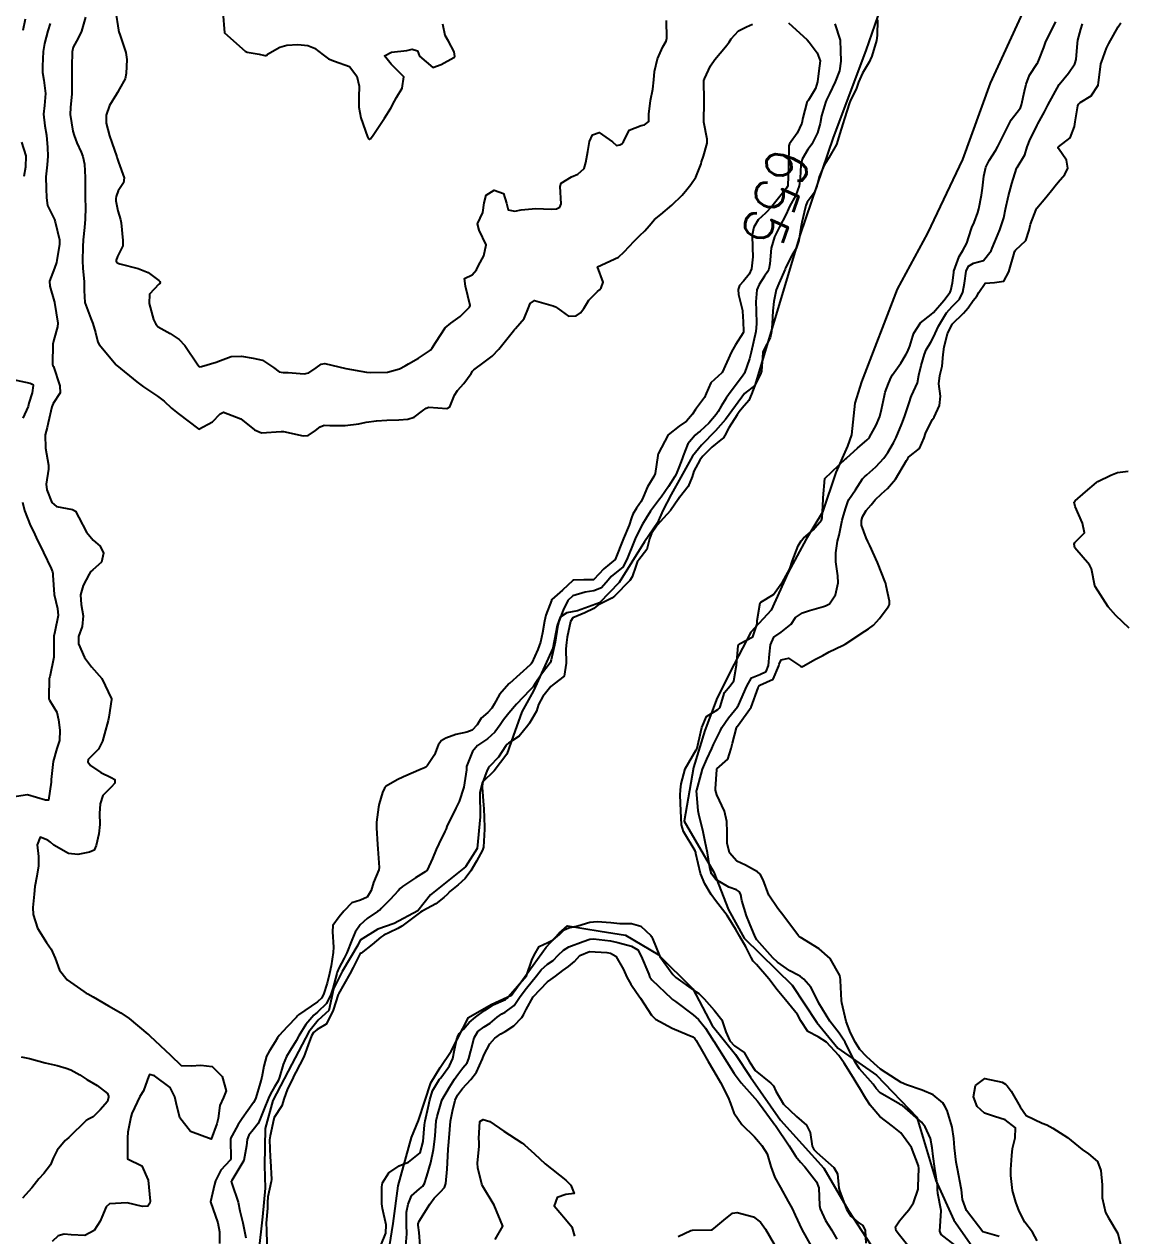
# Model space of a CAD drawing. Header units: metres. Extents: x 292545 to 299085, y 7450245 to 7463078.
# Drawn here: x 296523.8 to 296629.3, y 7460168.1 to 7460284.2 of the extents above; entities that cross this region are included whole.
import ezdxf
from ezdxf.enums import TextEntityAlignment as Align

# ---------------------------------------------------------------- set-up
doc = ezdxf.new("R2010")
doc.units = ezdxf.units.M
for name, color, linetype in [('Cotas', 45, 'Continuous'), ('Curvas de Nivel 1m', 11, 'Continuous'), ('Curvas de Nivel 5m', 15, 'Continuous'), ('Hidrografia', 140, 'Continuous')]:
    doc.layers.add(name, color=color, linetype=linetype)
doc.styles.add('Style-STANDARD', font='STANDARD.shx')

msp = doc.modelspace()

# ---------------------------------------------------------------- linework, layer by layer
at = {"layer": 'Curvas de Nivel 1m', "flags": 128}
for points, elevation in [([(296532.55, 7460285.49), (296532.82, 7460283.65), (296532.85, 7460283.49), (296532.97, 7460283.13), (296533.53, 7460281.48), (296533.62, 7460280.81), (296533.55, 7460279.48), (296533.45, 7460278.96), (296532.91, 7460278.02), (296532.73, 7460277.67), (296532.64, 7460277.49), (296531.97, 7460276.42), (296531.63, 7460275.5), (296531.65, 7460274.72), (296531.97, 7460273.5), (296532.2, 7460272.86), (296532.67, 7460271.49), (296532.7, 7460271.36), (296532.83, 7460270.98), (296533.38, 7460269.48), (296533.29, 7460269), (296532.79, 7460268.24), (296532.59, 7460267.69), (296532.56, 7460267.49), (296532.57, 7460267.28), (296532.77, 7460266.31), (296533.03, 7460265.49), (296533.08, 7460265.17), (296533.24, 7460263.49), (296533.24, 7460262.98), (296532.72, 7460261.96), (296532.61, 7460261.59), (296532.61, 7460261.49), (296532.64, 7460261.42), (296532.71, 7460261.35), (296532.94, 7460261.25), (296534.71, 7460260.79), (296535.68, 7460260.43), (296536.7, 7460259.66), (296536.78, 7460259.54), (296536.8, 7460259.45), (296536.77, 7460259.37), (296536.69, 7460259.3), (296535.79, 7460258.35), (296535.75, 7460257.46), (296536.18, 7460255.92), (296536.39, 7460255.45), (296536.64, 7460255.21), (296537.78, 7460254.58), (296538.63, 7460253.99), (296539.17, 7460253.41), (296540.43, 7460251.57), (296540.55, 7460251.4), (296540.59, 7460251.38), (296540.78, 7460251.4), (296542.17, 7460251.81), (296542.6, 7460251.98), (296543.61, 7460252.36), (296544.61, 7460252.39), (296545.73, 7460252.22), (296546.6, 7460252), (296547.68, 7460251.31), (296548.2, 7460250.91), (296548.59, 7460250.83), (296549.06, 7460250.82), (296550.59, 7460250.71), (296551.06, 7460250.8), (296551.74, 7460251.27), (296552.23, 7460251.64), (296552.6, 7460251.7), (296554.59, 7460251.23), (296556.59, 7460250.87), (296556.96, 7460250.84), (296558.59, 7460250.87), (296559.74, 7460251.17), (296560.29, 7460251.47), (296560.6, 7460251.67), (296561.55, 7460252.21), (296562.62, 7460252.91), (296562.74, 7460253.02), (296562.83, 7460253.14), (296563.23, 7460253.73), (296564.11, 7460255.12), (296564.65, 7460255.56), (296565.56, 7460256.19), (296566.44, 7460257.09), (296566.51, 7460257.25), (296566.04, 7460259.1), (296565.95, 7460259.85), (296566.7, 7460260.18), (296567.11, 7460260.68), (296567.29, 7460261.08), (296567.8, 7460262), (296568.03, 7460263.08), (296567.36, 7460264.47), (296567.21, 7460265.09), (296567.7, 7460266.15), (296567.85, 7460267.08), (296568.04, 7460267.83), (296568.8, 7460268.32), (296569.7, 7460267.97), (296569.99, 7460267.05), (296570.15, 7460266.43), (296570.78, 7460266.29), (296571.39, 7460266.42), (296572.78, 7460266.54), (296574.25, 7460266.47), (296574.78, 7460266.52), (296575.09, 7460266.68), (296575.22, 7460266.99), (296575.13, 7460268.66), (296575.22, 7460268.99), (296576.2, 7460269.59), (296576.82, 7460269.85), (296577.41, 7460270.37), (296577.59, 7460270.96), (296577.78, 7460272.02), (296577.94, 7460272.96), (296578.21, 7460273.61), (296578.87, 7460273.83), (296580.13, 7460272.93), (296580.51, 7460272.59), (296580.85, 7460272.64), (296581.04, 7460272.73), (296581.2, 7460272.92), (296581.74, 7460274.04), (296582.88, 7460274.49), (296583.2, 7460274.58), (296583.61, 7460274.89), (296583.6, 7460275.6), (296583.78, 7460276.89), (296584, 7460277.97), (296584.08, 7460278.88), (296584.15, 7460279.67), (296584.43, 7460280.88), (296584.96, 7460282.05), (296585.26, 7460282.57), (296585.35, 7460282.87), (296585.29, 7460284.56)], 654), ([(296542.83, 7460285.37), (296542.97, 7460283.37), (296544.96, 7460281.63), (296545.15, 7460281.54), (296546.29, 7460281.33), (296546.84, 7460281.21), (296546.95, 7460281.2), (296547.02, 7460281.25), (296547.11, 7460281.32), (296548.27, 7460282), (296548.96, 7460282.21), (296549.99, 7460282.26), (296550.96, 7460282.18), (296551.59, 7460281.9), (296552.41, 7460281.26), (296552.95, 7460280.88), (296553.52, 7460280.67), (296554.94, 7460280.15), (296555.66, 7460279.22), (296555.87, 7460278.26), (296555.84, 7460277.22), (296555.85, 7460276.26), (296556.04, 7460275.22), (296556.66, 7460273.41), (296556.76, 7460273.21), (296556.85, 7460273.16), (296556.95, 7460273.21), (296557.22, 7460273.56), (296558.31, 7460275.19), (296558.89, 7460276.15), (296559.26, 7460276.82), (296559.46, 7460277.17), (296560, 7460278.08), (296560.14, 7460279.17), (296558.94, 7460280.38), (296558.29, 7460281.19), (296558.96, 7460281.52), (296560.43, 7460281.7), (296560.96, 7460281.83), (296561.45, 7460281.64), (296561.66, 7460281.15), (296562.94, 7460280.07), (296563.71, 7460280.36), (296564.95, 7460281.02), (296565.01, 7460281.05), (296565.04, 7460281.11), (296564.96, 7460281.57), (296564.44, 7460282.59), (296564.11, 7460283.12), (296563.9, 7460284.21)], 653), ([(296523.9, 7460284.69), (296523.67, 7460283.6)], 657), ([(296526.28, 7460284.27), (296526.06, 7460283.57), (296525.74, 7460282.35), (296525.61, 7460281.58), (296525.54, 7460280.18), (296525.55, 7460279.58), (296525.66, 7460278.84), (296525.84, 7460277.58), (296525.73, 7460276.42), (296525.64, 7460275.58), (296525.78, 7460274.48), (296525.94, 7460273.57), (296526.04, 7460272.38), (296526.05, 7460271.57), (296525.98, 7460270.73), (296525.88, 7460269.57), (296525.9, 7460268.47), (296525.92, 7460267.57), (296526.03, 7460266.82), (296526.65, 7460265.56), (296526.69, 7460265.49), (296526.76, 7460265.28), (296527.16, 7460263.56), (296527.16, 7460263.13), (296526.93, 7460261.56), (296526.89, 7460261.38), (296526.71, 7460260.84), (296526.23, 7460259.57), (296526.25, 7460259.12), (296526.67, 7460257.66), (296526.7, 7460257.56), (296526.7, 7460257.53), (296527.01, 7460255.56), (296526.99, 7460255.21), (296526.63, 7460253.98), (296526.54, 7460253.56), (296526.5, 7460251.66), (296526.52, 7460251.56), (296526.54, 7460251.51), (296526.59, 7460251.41), (296527.22, 7460249.55), (296527.24, 7460248.88), (296526.56, 7460247.85), (296526.45, 7460247.56), (296526.1, 7460246), (296525.98, 7460245.57), (296525.81, 7460244.86), (296525.82, 7460243.58), (296526.11, 7460241.95), (296526.12, 7460241.57), (296525.89, 7460240.15), (296525.95, 7460239.58), (296526.44, 7460238.39), (296526.88, 7460238.01), (296528.43, 7460237.7), (296528.7, 7460237.54), (296529.03, 7460236.93), (296529.75, 7460235.53), (296530.4, 7460234.78), (296531.07, 7460234.19), (296531.39, 7460233.51), (296531.21, 7460232.67), (296530.37, 7460231.93), (296530.15, 7460231.74), (296530.02, 7460231.52), (296529.45, 7460230.43), (296529.2, 7460229.53), (296529.26, 7460228.6), (296529.44, 7460227.53), (296529.34, 7460226.49), (296528.99, 7460225.53), (296528.98, 7460224.83), (296529.56, 7460223.53), (296530.25, 7460222.63), (296531.22, 7460221.51), (296532.15, 7460219.56), (296532.16, 7460219.5), (296531.9, 7460217.8), (296531.83, 7460217.5), (296531.47, 7460216.21), (296531.29, 7460215.51), (296530.92, 7460214.75), (296530.15, 7460213.99), (296529.93, 7460213.74), (296529.9, 7460213.52), (296530.14, 7460213.17), (296531.13, 7460212.52), (296532.13, 7460212.04), (296532.47, 7460211.84), (296532.48, 7460211.49), (296532.12, 7460211.11), (296531.32, 7460210.3), (296531.08, 7460209.51), (296531.02, 7460208.58), (296531.03, 7460207.51), (296530.95, 7460206.63), (296530.69, 7460205.51), (296530.48, 7460205.08), (296530.04, 7460204.86), (296528.94, 7460204.64), (296528.04, 7460204.75), (296526.64, 7460205.56), (296526.32, 7460205.83), (296526.06, 7460206.03), (296525.33, 7460206.31), (296525.05, 7460205.58), (296525.15, 7460204.46), (296525.17, 7460203.58), (296525.01, 7460202.58), (296524.82, 7460201.58), (296524.74, 7460200.84), (296524.62, 7460199.58), (296524.64, 7460198.91), (296525.07, 7460197.58), (296525.94, 7460196.21), (296526.37, 7460195.57), (296526.77, 7460194.72), (296527.19, 7460193.56), (296527.9, 7460192.63), (296529.49, 7460191.53), (296529.74, 7460191.38), (296529.88, 7460191.3), (296530.39, 7460191), (296531.87, 7460190.14), (296533.04, 7460189.49), (296533.85, 7460188.94), (296535.64, 7460187.45), (296535.74, 7460187.36), (296535.83, 7460187.27), (296537.81, 7460185.43), (296538.84, 7460184.45), (296539.8, 7460184.39), (296540.71, 7460184.48), (296541.8, 7460184.35), (296542.76, 7460183.37), (296543.14, 7460182), (296542.89, 7460181.37), (296542.52, 7460180.61), (296542.36, 7460179.37), (296542.25, 7460178.86), (296541.71, 7460177.38), (296539.72, 7460178.11), (296538.71, 7460179.42), (296538.34, 7460180.85), (296538.22, 7460181.43), (296537.78, 7460182.34), (296536.26, 7460183.45), (296535.79, 7460183.58), (296535.74, 7460183.45), (296535.22, 7460182.01), (296534.88, 7460181.46), (296534.09, 7460179.82), (296534.01, 7460179.48), (296533.73, 7460178.05), (296533.69, 7460177.51), (296533.69, 7460177.48), (296533.69, 7460175.48), (296535.06, 7460174.83), (296535.67, 7460173.45), (296535.86, 7460171.45), (296535.84, 7460171.25), (296535.64, 7460170.96), (296535.11, 7460170.93), (296533.64, 7460171.28), (296531.95, 7460171.19), (296531.64, 7460170.9), (296531.23, 7460169.91), (296531.06, 7460169.51), (296530.49, 7460168.63), (296529.61, 7460168.15), (296528.28, 7460168.21), (296527.61, 7460168.28), (296527.04, 7460168.12), (296526.46, 7460167.56)], 656), ([(296601.42, 7460284.24), (296601.92, 7460282.67), (296601.96, 7460281.67), (296602, 7460280.67), (296601.88, 7460279.73), (296601.46, 7460278.68), (296600.91, 7460277.53), (296600.63, 7460276.97), (296600.52, 7460276.69), (296600.16, 7460275.42), (296600.01, 7460274.7), (296599.76, 7460273.81), (296599.22, 7460272.71), (296599.07, 7460272.49), (296598.85, 7460272.21), (296598.29, 7460271.26), (296598.18, 7460270.72), (296598.09, 7460269.44), (296598, 7460268.72), (296597.7, 7460267.81), (296597.09, 7460266.73), (296596.99, 7460266.52), (296596.78, 7460266.02), (296596.11, 7460264.74), (296595.66, 7460263.83), (296595.33, 7460262.75), (296595.2, 7460261.24), (296595.11, 7460260.75), (296594.98, 7460260.48), (296594.7, 7460260.06), (296594.18, 7460259.27), (296593.96, 7460258.77), (296593.85, 7460257.59), (296593.89, 7460256.77), (296593.93, 7460255.49), (296593.87, 7460254.77), (296593.63, 7460253.77), (296593.4, 7460252.77), (296593.25, 7460252.13), (296592.77, 7460250.78), (296592.71, 7460250.66), (296592.59, 7460250.47), (296591.31, 7460248.8), (296591.01, 7460248.36), (296590.55, 7460247.6), (296590.26, 7460247.1), (296590.07, 7460246.81), (296589.37, 7460245.99), (296588.53, 7460245.22), (296588.31, 7460245.04), (296588.06, 7460244.83), (296587.36, 7460243.99), (296586.9, 7460242.85), (296586.8, 7460242.55), (296586.49, 7460241.73), (296586.23, 7460241.1), (296586.11, 7460240.86), (296585.5, 7460239.9), (296584.78, 7460238.88), (296584.64, 7460238.69), (296584.45, 7460238.45), (296583.78, 7460237.54), (296583.37, 7460236.89), (296583.02, 7460236.29), (296582.41, 7460235.12), (296582.3, 7460234.9), (296582.23, 7460234.73), (296581.5, 7460232.91), (296581.11, 7460232.18), (296580.36, 7460231.57), (296579.99, 7460231.3), (296579.71, 7460230.94), (296579.09, 7460230.2), (296578.34, 7460229.91), (296577.5, 7460229.8), (296576.34, 7460229.43), (296575.85, 7460228.98), (296575.4, 7460228.06), (296574.99, 7460226.99), (296574.86, 7460226.44), (296574.64, 7460224.99), (296574.27, 7460223.31), (296574.19, 7460223.07), (296574.15, 7460223), (296573.34, 7460221.92), (296572.72, 7460221.02), (296572.52, 7460220.73), (296572.23, 7460220.39), (296570.95, 7460219.04), (296570.2, 7460218.2), (296569.7, 7460217.55), (296569.38, 7460217.06), (296568.87, 7460216.37), (296568.17, 7460215.74), (296567.78, 7460215.47), (296567.21, 7460215.08), (296566.73, 7460214.51), (296566.16, 7460213.09), (296566.16, 7460213.07), (296566.14, 7460212.77), (296565.91, 7460211.09), (296565.46, 7460209.74), (296565.14, 7460209.1), (296564.28, 7460207.33), (296564.19, 7460207.12), (296564.07, 7460206.87), (296563.5, 7460205.68), (296563.25, 7460205.13), (296562.9, 7460204.27), (296562.37, 7460203.14), (296562.18, 7460202.98), (296562.02, 7460202.88), (296561.27, 7460202.41), (296560.01, 7460201.6), (296559.79, 7460201.39), (296559.62, 7460201.17), (296558.83, 7460200.35), (296557.98, 7460199.47), (296557.84, 7460199.33), (296557.64, 7460199.19), (296556.65, 7460198.52), (296555.96, 7460197.91), (296555.49, 7460197.22), (296555.18, 7460196.45), (296554.68, 7460195.23), (296554.43, 7460194.73), (296553.91, 7460193.76), (296553.76, 7460193.38), (296553.73, 7460193.24), (296553.34, 7460191.8), (296553.17, 7460191.25), (296552.76, 7460190.36), (296551.87, 7460189.53), (296551.53, 7460189.26), (296550.77, 7460188.36), (296550.11, 7460187.29), (296549.83, 7460186.79), (296549.25, 7460185.87), (296548.92, 7460185.3), (296548.59, 7460184.52), (296548.25, 7460183.31), (296548.12, 7460182.97), (296547.78, 7460182.4), (296547.37, 7460181.71), (296547.2, 7460181.32), (296546.79, 7460180.28), (296546.4, 7460179.32), (296546.19, 7460178.88), (296545.73, 7460178.27), (296545.31, 7460177.75), (296545.14, 7460177.34), (296545.09, 7460176.73), (296544.83, 7460175.34), (296543.67, 7460173.43), (296543.64, 7460173.39), (296543.63, 7460173.36), (296543.67, 7460173.14), (296544.29, 7460171.35), (296544.46, 7460170.52), (296544.74, 7460169.35), (296545.03, 7460167.93)], 654), ([(296605.52, 7460284.63), (296605.48, 7460283.13), (296605.41, 7460282.63), (296604.96, 7460281.14), (296604.81, 7460280.79), (296604.73, 7460280.64), (296604.09, 7460279.5), (296603.69, 7460278.65), (296603.49, 7460278.09), (296602.9, 7460276.82), (296602.84, 7460276.66), (296602.36, 7460275.18), (296602.18, 7460274.67), (296601.91, 7460273.73), (296601.58, 7460272.68), (296600.84, 7460271.39), (296600.56, 7460270.97), (296600.39, 7460270.69), (296599.92, 7460269.59), (296599.69, 7460268.7), (296599.44, 7460268.06), (296598.79, 7460267.15), (296598.64, 7460266.85), (296598.6, 7460266.71), (296598.26, 7460265.22), (296598.17, 7460264.72), (296597.99, 7460263.47), (296597.71, 7460262.72), (296597.34, 7460262.11), (296596.71, 7460260.87), (296596.66, 7460260.73), (296596.06, 7460259.37), (296595.8, 7460258.74), (296595.57, 7460257.65), (296595.49, 7460256.75), (296595.42, 7460255.51), (296595.36, 7460254.75), (296595.22, 7460254.17), (296594.62, 7460253.01), (296594.54, 7460252.83), (296594.53, 7460252.76), (296594.4, 7460250.96), (296594.35, 7460250.76), (296593.76, 7460249.59), (296593.43, 7460248.77), (296593.18, 7460248.16), (296592.55, 7460247.42), (296592.25, 7460247.08), (296592.06, 7460246.79), (296591.26, 7460245.53), (296590.89, 7460244.8), (296590.76, 7460244.57), (296590.52, 7460244.37), (296589.65, 7460243.67), (296588.79, 7460242.83), (296588.65, 7460242.67), (296588.49, 7460242.45), (296587.93, 7460241.38), (296587.75, 7460240.84), (296587.39, 7460239.92), (296586.54, 7460238.85), (296586.49, 7460238.81), (296586.45, 7460238.74), (296585.68, 7460237.62), (296585.02, 7460236.87), (296584.42, 7460236.2), (296583.88, 7460235.42), (296583.69, 7460234.89), (296583.42, 7460233.87), (296582.66, 7460232.9), (296582.53, 7460232.75), (296582.37, 7460232.29), (296582.01, 7460231.26), (296581.78, 7460230.91), (296580.34, 7460229.41), (296580.06, 7460229.21), (296579.5, 7460228.94), (296578.74, 7460228.54), (296578.33, 7460228.23), (296577.48, 7460227.8), (296576.32, 7460227.33), (296576.1, 7460226.97), (296575.8, 7460225.46), (296575.72, 7460224.98), (296575.65, 7460224.35), (296575.7, 7460222.98), (296575.49, 7460221.73), (296574.56, 7460221), (296574.23, 7460220.75), (296573.45, 7460219.78), (296573.05, 7460219.01), (296572.84, 7460218.38), (296572.2, 7460217.24), (296572.04, 7460217.02), (296571.21, 7460216), (296570.17, 7460215.31), (296570.03, 7460215.19), (296569.93, 7460215.05), (296569.22, 7460213.99), (296568.37, 7460213.07), (296568.26, 7460212.95), (296568.14, 7460212.72), (296567.69, 7460211.51), (296567.65, 7460211.07), (296567.78, 7460209.39), (296567.8, 7460209.07), (296567.87, 7460207.28), (296567.87, 7460207.07), (296567.77, 7460205.36), (296567.69, 7460205.07), (296567.11, 7460204), (296566.58, 7460203.09), (296566.02, 7460202.36), (296565.35, 7460201.76), (296564.57, 7460201.11), (296564.29, 7460200.82), (296563.99, 7460200.52), (296563.2, 7460199.92), (296561.97, 7460199.25), (296561.9, 7460199.22), (296561.76, 7460199.14), (296559.96, 7460197.8), (296559.56, 7460197.57), (296558.77, 7460197.18), (296558.22, 7460196.92), (296557.95, 7460196.74), (296557.12, 7460196.02), (296556.05, 7460195.21), (296555.98, 7460195.17), (296555.93, 7460195.1), (296555.3, 7460193.83), (296554.98, 7460193.22), (296553.88, 7460191.31), (296553.87, 7460191.26), (296553.86, 7460191.24), (296553.38, 7460189.73), (296553.17, 7460189.25), (296552.7, 7460188.4), (296551.84, 7460187.87), (296551.51, 7460187.59), (296551.31, 7460187.27), (296550.98, 7460186.43), (296550.57, 7460185.28), (296549.8, 7460183.78), (296549.63, 7460183.45), (296549.56, 7460183.29), (296548.98, 7460182.09), (296548.69, 7460181.3), (296548.47, 7460180.58), (296547.74, 7460179.44), (296547.7, 7460179.36), (296547.69, 7460179.31), (296547.35, 7460177.68), (296547.29, 7460177.31), (296547.35, 7460175.66), (296547.38, 7460175.31), (296547.47, 7460173.52), (296547.44, 7460173.31), (296547.13, 7460171.84), (296547.11, 7460171.32), (296547.08, 7460170.76), (296546.98, 7460169.32), (296546.99, 7460168.7), (296547.03, 7460167.32)], 653), ([(296608.88, 7460166.59), (296607.62, 7460168.18), (296607.29, 7460168.6), (296607.25, 7460168.98), (296607.63, 7460169.54), (296608.11, 7460170.12), (296608.51, 7460170.59), (296608.97, 7460171.27), (296609.39, 7460172.58), (296609.42, 7460172.83), (296609.47, 7460174.58), (296609.44, 7460174.83), (296608.78, 7460176.59), (296607.73, 7460177.98), (296606.95, 7460178.61), (296605.75, 7460179.56), (296604.81, 7460180.63), (296604.4, 7460181.27), (296603.78, 7460182.29), (296603.56, 7460182.65), (296603.17, 7460183.27), (296602.31, 7460184.67), (296601.82, 7460185.39), (296600.63, 7460186.68), (296599.84, 7460187.17), (296598.83, 7460187.69), (296598.18, 7460188.72), (296597.86, 7460189.33), (296596.69, 7460190.73), (296595.89, 7460191.7), (296595.12, 7460192.75), (296593.92, 7460194.11), (296593.59, 7460194.44), (296593.41, 7460194.77), (296592.9, 7460195.81), (296592.32, 7460196.78), (296592.19, 7460197.02), (296591.96, 7460197.46), (296591.11, 7460198.8), (296589.99, 7460200.23), (296589.58, 7460200.81), (296588.98, 7460201.85), (296588.57, 7460202.82), (296588.12, 7460204.75), (296588.11, 7460204.83), (296588.05, 7460204.99), (296586.92, 7460206.85), (296586.73, 7460207.5), (296586.68, 7460208.85), (296586.62, 7460210.35), (296586.63, 7460210.85), (296586.71, 7460211.43), (296587.1, 7460212.85), (296588.16, 7460214.69), (296588.21, 7460214.78), (296588.23, 7460214.83), (296588.6, 7460216.41), (296588.69, 7460216.83), (296589.14, 7460217.88), (296590.21, 7460218.53), (296590.36, 7460218.66), (296590.44, 7460218.81), (296590.87, 7460220.16), (296591.39, 7460220.8), (296591.76, 7460221.28), (296592.02, 7460222.79), (296592.16, 7460224.66), (296592.22, 7460224.78), (296592.28, 7460224.83), (296593.56, 7460225.5), (296593.98, 7460226.76), (296594, 7460227.07), (296594.28, 7460228.76), (296594.3, 7460228.8), (296594.33, 7460228.82), (296595.54, 7460229.55), (296596.35, 7460230.67), (296596.4, 7460230.74), (296597.1, 7460232.01), (296597.33, 7460232.73), (296597.92, 7460234.24), (296598.19, 7460234.71), (296598.41, 7460234.96), (296599.35, 7460235.77), (296600.15, 7460236.69), (296600.22, 7460236.9), (296600.3, 7460238.69), (296600.31, 7460238.84), (296600.47, 7460240.69), (296602.49, 7460242.59), (296602.53, 7460242.62), (296602.57, 7460242.66), (296603.58, 7460243.57), (296604.52, 7460244.37), (296604.65, 7460244.51), (296604.74, 7460244.64), (296605.38, 7460245.79), (296605.72, 7460246.63), (296605.89, 7460247.29), (296606.17, 7460248.62), (296606.26, 7460248.94), (296606.58, 7460249.79), (296606.83, 7460250.38), (296606.96, 7460250.61), (296607.74, 7460251.74), (296608.25, 7460252.6), (296608.39, 7460252.82), (296608.62, 7460253.35), (296608.9, 7460254.32), (296608.99, 7460254.59), (296609.63, 7460255.6), (296610.66, 7460256.38), (296610.86, 7460256.57), (296611.85, 7460257.73), (296612.46, 7460258.54), (296612.53, 7460258.7), (296612.7, 7460259.44), (296612.82, 7460260.43), (296612.83, 7460260.54), (296613.32, 7460261.94), (296613.68, 7460262.53), (296614.05, 7460263.22), (296614.47, 7460264.52), (296614.55, 7460264.72), (296614.76, 7460265.21), (296615.12, 7460266.17), (296615.21, 7460266.52), (296615.48, 7460267.83), (296615.58, 7460268.51), (296615.7, 7460269.63), (296615.9, 7460270.51), (296616.19, 7460271.15), (296616.85, 7460272.14), (296617.05, 7460272.5), (296617.24, 7460272.87), (296618.01, 7460274.48), (296618.31, 7460275.05), (296618.89, 7460275.78), (296619.19, 7460276.18), (296619.3, 7460276.47), (296619.59, 7460277.79), (296619.76, 7460278.46), (296620.08, 7460279.31), (296620.81, 7460280.45), (296620.86, 7460280.54), (296620.95, 7460280.77), (296621.43, 7460281.98), (296621.6, 7460282.44), (296622.18, 7460283.62), (296622.6, 7460284.43)], 653), ([(296612.9, 7460167.24), (296611.62, 7460168.25), (296611.48, 7460168.55), (296611.62, 7460170.52), (296611.61, 7460170.55), (296611.29, 7460172.18), (296611.27, 7460172.56), (296611.25, 7460172.98), (296611, 7460174.56), (296610.84, 7460175.7), (296610.75, 7460176.56), (296610.59, 7460177.44), (296610.08, 7460178.57), (296609.74, 7460179.02), (296607.89, 7460180.6), (296607.76, 7460180.67), (296607.64, 7460180.73), (296605.77, 7460181.81), (296605.39, 7460182.24), (296605.1, 7460182.63), (296603.8, 7460184.12), (296603.43, 7460184.65), (296603, 7460185.48), (296602.4, 7460186.66), (296601.84, 7460187.52), (296600.94, 7460188.68), (296599.88, 7460190.4), (296599.75, 7460190.69), (296599.12, 7460191.93), (296598.45, 7460192.71), (296598.14, 7460192.95), (296597.91, 7460193.08), (296597.13, 7460193.51), (296595.92, 7460194.34), (296595.49, 7460194.74), (296593.95, 7460196.48), (296593.78, 7460196.76), (296593.25, 7460198.06), (296592.98, 7460198.77), (296592.53, 7460200.24), (296592.43, 7460200.78), (296592.31, 7460201.09), (296592.01, 7460201.28), (296591.28, 7460201.53), (296590.02, 7460202.25), (296589.61, 7460202.81), (296589.46, 7460203.39), (296589.23, 7460204.82), (296589.02, 7460205.86), (296588.82, 7460206.82), (296588.41, 7460208.5), (296588.35, 7460208.83), (296588.18, 7460210.77), (296588.2, 7460210.83), (296588.62, 7460212.35), (296588.76, 7460212.82), (296589.17, 7460213.8), (296589.63, 7460214.82), (296589.79, 7460215.19), (296590.18, 7460215.96), (296590.47, 7460216.53), (296590.61, 7460216.81), (296591.25, 7460217.76), (296592.1, 7460218.79), (296592.15, 7460218.85), (296592.21, 7460218.96), (296592.99, 7460220.78), (296593.44, 7460221.58), (296594.25, 7460221.91), (296594.84, 7460222.17), (296595.07, 7460222.75), (296595.17, 7460223.86), (296595.28, 7460224.75), (296595.58, 7460225.46), (296596.29, 7460225.95), (296597.23, 7460226.73), (296597.67, 7460227.37), (296598.32, 7460227.82), (296599, 7460228.02), (296600.33, 7460228.42), (296600.53, 7460228.48), (296600.92, 7460228.68), (296601.5, 7460229.52), (296601.74, 7460230.68), (296601.7, 7460231.34), (296601.52, 7460232.68), (296601.53, 7460233.54), (296601.69, 7460234.68), (296601.83, 7460235.25), (296602.13, 7460236.67), (296602.18, 7460236.92), (296602.44, 7460237.76), (296602.66, 7460238.45), (296602.77, 7460238.67), (296603.39, 7460239.58), (296604.08, 7460240.64), (296604.26, 7460240.85), (296604.48, 7460241.03), (296605.34, 7460241.78), (296606.11, 7460242.62), (296606.28, 7460242.84), (296606.5, 7460243.18), (296607.03, 7460244.1), (296607.29, 7460244.61), (296607.84, 7460245.9), (296608.09, 7460246.6), (296608.56, 7460248.02), (296608.7, 7460248.45), (296608.78, 7460248.59), (296609.34, 7460249.83), (296609.48, 7460250.58), (296609.68, 7460251.5), (296610.01, 7460252.58), (296610.18, 7460253.01), (296610.63, 7460253.74), (296610.91, 7460254.29), (296611.03, 7460254.57), (296611.35, 7460255.26), (296612.12, 7460256.55), (296612.67, 7460257.16), (296613.36, 7460257.85), (296613.69, 7460258.53), (296613.84, 7460259.39), (296614, 7460260.53), (296614.21, 7460261.03), (296614.72, 7460261.32), (296615.66, 7460261.58), (296616.39, 7460262.5), (296616.49, 7460262.75), (296616.74, 7460263.34), (296617.24, 7460264.49), (296617.6, 7460265.66), (296617.78, 7460266.49), (296618.07, 7460267.75), (296618.24, 7460268.48), (296618.36, 7460268.93), (296618.83, 7460270.38), (296618.86, 7460270.44), (296618.88, 7460270.47), (296619.61, 7460271.69), (296619.85, 7460272.46), (296620.12, 7460273.2), (296620.77, 7460274.45), (296620.8, 7460274.52), (296620.88, 7460274.65), (296621.51, 7460275.82), (296621.82, 7460276.44), (296622.92, 7460278.42), (296623.81, 7460279.53), (296624.42, 7460280.41), (296624.55, 7460280.81), (296624.66, 7460282.4), (296624.71, 7460282.67), (296624.99, 7460283.73), (296625.14, 7460284.25)], 654), ([(296523.55, 7460272.91), (296523.94, 7460271.6), (296523.92, 7460270.5), (296523.77, 7460269.6)], 657), ([(296522.58, 7460250.2), (296524.36, 7460249.81), (296524.57, 7460249.72), (296524.64, 7460249.66), (296524.66, 7460249.59), (296524.57, 7460248.89), (296524.25, 7460247.9), (296524.17, 7460247.59), (296523.67, 7460246.46)], 657), ([(296629.62, 7460226.34), (296628.32, 7460227.55), (296627.61, 7460228.37), (296626.35, 7460230.33), (296626.33, 7460230.36), (296626.31, 7460230.38), (296626.01, 7460232.03), (296625.82, 7460232.39), (296624.4, 7460234.03), (296624.34, 7460234.4), (296624.4, 7460234.54), (296625.33, 7460235.48), (296625.13, 7460236.39), (296624.45, 7460237.98), (296624.36, 7460238.4), (296624.45, 7460238.55), (296625.44, 7460239.41), (296626.47, 7460240.3), (296626.52, 7460240.33), (296626.61, 7460240.38), (296627.85, 7460240.99), (296628.48, 7460241.25), (296629.52, 7460241.39)], 656), ([(296523.63, 7460238.41), (296523.83, 7460237.6), (296524.41, 7460236.14), (296524.67, 7460235.59), (296524.94, 7460235.04), (296525.64, 7460233.58), (296526.37, 7460232.06), (296526.52, 7460231.72), (296526.53, 7460231.57), (296526.53, 7460231.4), (296526.68, 7460229.56), (296526.98, 7460228.22), (296527.06, 7460227.56), (296526.74, 7460226), (296526.64, 7460225.56), (296526.64, 7460225.22), (296526.63, 7460223.56), (296526.24, 7460221.67), (296526.21, 7460221.6), (296526.2, 7460221.57), (296526.15, 7460219.64), (296526.16, 7460219.57), (296526.21, 7460219.45), (296526.92, 7460218.28), (296527.07, 7460217.56), (296527.21, 7460216.58), (296527.16, 7460215.56), (296526.91, 7460214.81), (296526.56, 7460213.56), (296526.39, 7460211.83), (296526.37, 7460211.57), (296526.11, 7460209.87), (296525.82, 7460209.86), (296524.11, 7460210.37), (296522.65, 7460210.15)], 657), ([(296557.96, 7460167.19), (296558.43, 7460168.36), (296558.46, 7460169.18), (296558.11, 7460170.72), (296558.03, 7460171.19), (296558.05, 7460172.8), (296558.12, 7460173.19), (296558.71, 7460174.16), (296559.69, 7460174.82), (296559.93, 7460174.93), (296560.59, 7460175.16), (296561.7, 7460176.07), (296562.01, 7460177.14), (296562.13, 7460178.74), (296562.18, 7460179.14), (296562.49, 7460180.4), (296562.65, 7460181.13), (296562.9, 7460182), (296563.58, 7460183.12), (296563.67, 7460183.23), (296563.79, 7460183.38), (296564.51, 7460184.41), (296564.84, 7460185.11), (296565.01, 7460185.92), (296565.26, 7460187.11), (296565.45, 7460187.49), (296565.85, 7460187.91), (296566.41, 7460188.54), (296567.01, 7460189.08), (296567.87, 7460189.71), (296568.7, 7460190.24), (296569.88, 7460190.77), (296570.04, 7460190.88), (296570.18, 7460191.05), (296571.9, 7460193.01), (296572.42, 7460194.52), (296572.63, 7460195.01), (296573.11, 7460195.84), (296573.95, 7460196.21), (296574.46, 7460196.49), (296575.05, 7460196.99), (296575.51, 7460197.44), (296575.96, 7460197.61), (296576.82, 7460197.83), (296577.96, 7460198.16), (296578.67, 7460198.23), (296579.96, 7460198.13), (296580.84, 7460198.04), (296581.96, 7460198.03), (296582.86, 7460197.79), (296583.8, 7460196.88), (296583.86, 7460196.79), (296583.95, 7460196.59), (296584.68, 7460194.87), (296585.91, 7460193.14), (296586.19, 7460192.86), (296587.89, 7460191.66), (296588.39, 7460191.34), (296588.91, 7460190.82), (296589.87, 7460189.74), (296590.6, 7460188.8), (296590.98, 7460187.66), (296591.36, 7460186.79), (296591.83, 7460186.31), (296592.74, 7460185.69), (296593.24, 7460184.78), (296593.8, 7460183.94), (296595.31, 7460182.75), (296595.54, 7460182.5), (296595.78, 7460181.99), (296596.5, 7460180.73), (296597.75, 7460179.55), (296598.71, 7460178.71), (296599.06, 7460178.03), (296599.24, 7460176.7), (296599.4, 7460176.39), (296599.71, 7460176.11), (296601.34, 7460174.67), (296601.68, 7460174.05), (296601.81, 7460172.67), (296601.86, 7460172.47), (296602.53, 7460170.66), (296602.97, 7460169.99), (296603.63, 7460169.42), (296604.1, 7460169.11), (296604.33, 7460168.64), (296604.38, 7460167.42)], 653), ([(296560.35, 7460167.16), (296560.45, 7460168.32), (296560.41, 7460169.16), (296560.42, 7460170.38), (296560.55, 7460171.16), (296560.87, 7460171.94), (296561.66, 7460172.61), (296561.96, 7460172.86), (296562.13, 7460173.14), (296562.36, 7460173.82), (296562.74, 7460175.13), (296562.98, 7460176.4), (296563.08, 7460177.13), (296563.14, 7460177.71), (296563.25, 7460179.12), (296563.33, 7460179.54), (296563.76, 7460180.99), (296563.79, 7460181.09), (296563.8, 7460181.12), (296564.52, 7460182.37), (296564.99, 7460183.11), (296565.32, 7460183.58), (296565.8, 7460184.2), (296566.2, 7460184.7), (296566.38, 7460185.09), (296566.56, 7460185.83), (296566.9, 7460187.08), (296567.25, 7460187.68), (296567.85, 7460188.15), (296568.42, 7460188.5), (296569.1, 7460189.06), (296569.54, 7460189.38), (296569.87, 7460189.55), (296570.72, 7460190.19), (296571.28, 7460191.04), (296571.89, 7460191.85), (296572.86, 7460193.01), (296573.31, 7460193.61), (296573.92, 7460194.14), (296574.44, 7460194.48), (296574.94, 7460194.99), (296575.43, 7460195.49), (296575.94, 7460195.79), (296577.32, 7460196.33), (296577.95, 7460196.54), (296578.32, 7460196.58), (296579.95, 7460196.37), (296580.66, 7460196.21), (296581.94, 7460195.86), (296582.55, 7460195.51), (296582.89, 7460194.9), (296583.6, 7460193.19), (296583.72, 7460192.88), (296583.79, 7460192.77), (296583.9, 7460192.65), (296585.79, 7460190.86), (296585.88, 7460190.77), (296586.16, 7460190.58), (296587.86, 7460189.3), (296588.36, 7460188.83), (296589.03, 7460188.01), (296589.8, 7460186.81), (296589.81, 7460186.79), (296589.83, 7460186.76), (296591.07, 7460184.8), (296591.8, 7460183.67), (296592.46, 7460182.78), (296593.77, 7460181.3), (296594.01, 7460181.02), (296594.2, 7460180.76), (296595.52, 7460178.96), (296595.68, 7460178.74), (296595.7, 7460178.71), (296595.73, 7460178.67), (296597.04, 7460176.73), (296597.7, 7460175.73), (296598.15, 7460175.16), (296598.56, 7460174.71), (296599.67, 7460173.3), (296599.89, 7460172.7), (296599.96, 7460171.01), (296600.01, 7460170.69), (296600.52, 7460169.57), (296601.09, 7460168.68), (296601.61, 7460167.78)], 654), ([(296523.49, 7460185.27), (296523.81, 7460185.19), (296524.29, 7460185.11), (296525.8, 7460184.7), (296526.94, 7460184.42), (296527.8, 7460184.18), (296528.26, 7460184.01), (296529.12, 7460183.53), (296529.79, 7460183.1), (296530.77, 7460182.52), (296531.77, 7460181.76), (296531.87, 7460181.5), (296531.87, 7460181.39), (296531.76, 7460181), (296531.06, 7460180.2), (296530.39, 7460179.51), (296529.96, 7460179.29), (296529.74, 7460179.15), (296528.08, 7460177.54), (296527.88, 7460177.39), (296527.72, 7460177.26), (296526.94, 7460176.32), (296526.58, 7460175.56), (296526.32, 7460174.93), (296525.68, 7460174.1), (296525.2, 7460173.58), (296524.53, 7460172.72), (296523.64, 7460171.72)], 657), ([(296620.8, 7460167.64), (296620.35, 7460168.45), (296619.63, 7460169.41), (296619.09, 7460170.47), (296618.77, 7460171.35), (296618.44, 7460172.47), (296618.28, 7460173.88), (296618.29, 7460174.47), (296618.37, 7460175.81), (296618.44, 7460176.47), (296618.69, 7460177.51), (296618.74, 7460178.47), (296617.74, 7460179.23), (296616.7, 7460179.54), (296615.75, 7460179.87), (296615.05, 7460180.51), (296614.7, 7460181.44), (296614.88, 7460182.51), (296615.79, 7460183.19), (296617.44, 7460182.83), (296617.78, 7460182.63), (296617.94, 7460182.48), (296618.3, 7460181.96), (296619.17, 7460180.47), (296619.75, 7460179.63), (296621.28, 7460178.9), (296621.74, 7460178.75), (296622.3, 7460178.42), (296623.72, 7460177.52), (296625.1, 7460176.4), (296625.71, 7460175.96), (296626.58, 7460175.25), (296626.89, 7460174.37), (296627.03, 7460173.01), (296627.04, 7460172.37), (296627.04, 7460171.76), (296627.35, 7460170.36), (296627.64, 7460169.85), (296628.52, 7460168.35), (296628.8, 7460167.15)], 656), ([(296568.91, 7460167.75), (296569.62, 7460169.05), (296568.79, 7460171.06), (296567.67, 7460172.92), (296567.61, 7460173.07), (296567.24, 7460174.62), (296567.2, 7460175.08), (296567.35, 7460176.72), (296567.36, 7460177.08), (296567.34, 7460177.45), (296567.44, 7460179.07), (296567.74, 7460179.25), (296568.4, 7460179.06), (296569.73, 7460178.15), (296571.45, 7460177.03), (296571.71, 7460176.84), (296572.65, 7460175.96), (296573.69, 7460175), (296575.67, 7460173.45), (296576.13, 7460172.98), (296576.46, 7460172.16), (296575.65, 7460172.08), (296574.85, 7460171.79), (296574.56, 7460170.99), (296575.63, 7460169.7), (296576.23, 7460168.97), (296576.49, 7460168.09)], 656), ([(296586.43, 7460168.04), (296587.62, 7460168.64), (296587.79, 7460168.66), (296589.62, 7460168.7), (296589.71, 7460168.72), (296589.83, 7460168.81), (296590.81, 7460169.62), (296591.64, 7460170.27), (296592.08, 7460170.35), (296593.63, 7460169.92), (296594.3, 7460169.43), (296594.8, 7460168.75), (296595.6, 7460167.3)], 656)]:
    msp.add_lwpolyline(points, dxfattribs=dict(at, elevation=elevation))
at = {"layer": 'Curvas de Nivel 5m', "elevation": 655, "flags": 128}
for points in [[(296529.65, 7460284.87), (296529.29, 7460283.54), (296528.97, 7460282.87), (296528.5, 7460282), (296528.4, 7460281.55), (296528.35, 7460280.14), (296528.35, 7460279.55), (296528.37, 7460278.09), (296528.36, 7460277.55), (296528.22, 7460276.21), (296528.19, 7460275.55), (296528.44, 7460273.97), (296528.57, 7460273.54), (296528.85, 7460272.83), (296529.25, 7460271.95), (296529.41, 7460271.53), (296529.57, 7460270.79), (296529.63, 7460269.53), (296529.63, 7460268.7), (296529.64, 7460267.53), (296529.65, 7460266.65), (296529.64, 7460265.53), (296529.57, 7460264.72), (296529.45, 7460263.53), (296529.41, 7460262.86), (296529.37, 7460261.53), (296529.42, 7460260.82), (296529.53, 7460259.53), (296529.54, 7460258.68), (296529.61, 7460257.53), (296530.17, 7460256), (296530.37, 7460255.52), (296530.63, 7460254.67), (296530.85, 7460253.75), (296530.98, 7460253.51), (296532.59, 7460251.57), (296532.68, 7460251.49), (296534.58, 7460249.94), (296535.22, 7460249.46), (296536.56, 7460248.58), (296537.2, 7460248.08), (296537.9, 7460247.43), (296538.54, 7460246.89), (296540.52, 7460245.4), (296541.83, 7460246.1), (296542.55, 7460246.87), (296542.89, 7460247.04), (296544.54, 7460246.38), (296545.85, 7460245.34), (296546.52, 7460245.05), (296548.39, 7460245.17), (296548.52, 7460245.19), (296548.63, 7460245.19), (296550.52, 7460244.75), (296551, 7460244.8), (296551.7, 7460245.27), (296552.15, 7460245.64), (296552.53, 7460245.78), (296553.05, 7460245.77), (296554.53, 7460245.75), (296555.83, 7460245.91), (296556.53, 7460246.06), (296557.53, 7460246.2), (296558.53, 7460246.27), (296559.66, 7460246.3), (296560.54, 7460246.37), (296561.13, 7460246.56), (296561.95, 7460247.15), (296562.28, 7460247.41), (296562.55, 7460247.51), (296564.28, 7460247.38), (296564.55, 7460247.55), (296565, 7460248.67), (296565.29, 7460249.1), (296565.9, 7460249.78), (296566.59, 7460250.74), (296566.73, 7460250.95), (296566.86, 7460251.09), (296567.84, 7460251.84), (296568.61, 7460252.4), (296569.25, 7460253.06), (296570.64, 7460254.83), (296570.74, 7460254.94), (296570.86, 7460255.04), (296571.66, 7460256.02), (296572.08, 7460257.03), (296572.24, 7460257.45), (296572.67, 7460257.72), (296574.44, 7460257.23), (296574.66, 7460257.13), (296574.88, 7460257), (296575.91, 7460256.24), (296576.66, 7460256.27), (296577.07, 7460256.56), (296577.38, 7460256.96), (296577.88, 7460257.75), (296578.69, 7460258.61), (296578.88, 7460258.76), (296579.05, 7460258.94), (296579.24, 7460259.49), (296578.71, 7460260.95), (296580.72, 7460261.87), (296581.26, 7460262.38), (296581.72, 7460262.91), (296582.22, 7460263.43), (296582.75, 7460263.97), (296583.24, 7460264.41), (296583.63, 7460264.89), (296584.17, 7460265.49), (296584.77, 7460265.96), (296585.83, 7460266.86), (296586.79, 7460267.82), (296587.26, 7460268.38), (296587.63, 7460268.84), (296588.1, 7460269.55), (296588.61, 7460270.83), (296588.66, 7460271.01), (296588.84, 7460271.56), (296589.21, 7460272.82), (296589.21, 7460273.18), (296588.87, 7460274.83), (296588.9, 7460276.83), (296588.88, 7460278.83), (296588.88, 7460278.87), (296588.93, 7460278.97), (296589.53, 7460280.23), (296589.92, 7460280.82), (296590.97, 7460282.05), (296591.3, 7460282.47), (296591.51, 7460282.79), (296592.21, 7460283.56), (296592.98, 7460283.96), (296593.54, 7460284.22)], [(296596.99, 7460284.35), (296598.76, 7460282.71), (296598.97, 7460282.48), (296599.73, 7460281.46), (296600.01, 7460280.69), (296599.89, 7460279.75), (296599.77, 7460278.7), (296599.58, 7460278.04), (296598.91, 7460276.93), (296598.81, 7460276.8), (296598.75, 7460276.71), (296598.37, 7460275.22), (296598.26, 7460274.72), (296597.83, 7460273.75), (296597.07, 7460272.73), (296597.02, 7460272.56), (296597, 7460270.73), (296597, 7460270.56), (296596.92, 7460268.73), (296596.89, 7460268.64), (296596.8, 7460268.5), (296595.38, 7460266.75), (296594.78, 7460266.1), (296594.08, 7460265.45), (296593.66, 7460264.77), (296593.5, 7460264.02), (296593.53, 7460262.77), (296593.57, 7460261.93), (296593.46, 7460260.77), (296593.23, 7460260.25), (296592.69, 7460259.58), (296592.3, 7460259.17), (296592.17, 7460258.79), (296592.21, 7460258.32), (296592.57, 7460256.78), (296592.58, 7460256.7), (296592.65, 7460255.69), (296592.69, 7460254.78), (296592.68, 7460254.74), (296592.64, 7460254.63), (296591.92, 7460253.49), (296591.53, 7460252.8), (296590.64, 7460250.85), (296590.61, 7460250.81), (296590.59, 7460250.79), (296589.56, 7460249.84), (296589.1, 7460248.82), (296588.94, 7460248.45), (296588.56, 7460247.94), (296588.08, 7460247.3), (296587.8, 7460246.84), (296587.21, 7460246.17), (296586.53, 7460245.7), (296585.46, 7460244.87), (296584.5, 7460243.04), (296584.47, 7460242.91), (296584.47, 7460242.88), (296584.21, 7460241.15), (296584.09, 7460240.88), (296583.47, 7460239.89), (296583.08, 7460238.89), (296582.87, 7460238.47), (296582.44, 7460237.82), (296582.07, 7460237.27), (296581.94, 7460236.91), (296581.72, 7460236.21), (296581.19, 7460234.92), (296580.38, 7460232.93), (296579.3, 7460232.01), (296578.35, 7460231.01), (296578.32, 7460230.98), (296577.38, 7460230.96), (296576.39, 7460230.93), (296576.35, 7460230.92), (296575.34, 7460229.99), (296574.33, 7460229.08), (296574.29, 7460229.04), (296574.28, 7460229), (296573.75, 7460227.57), (296573.61, 7460227.01), (296573.42, 7460225.89), (296573.23, 7460225.01), (296572.99, 7460224.3), (296572.41, 7460223.02), (296572.35, 7460222.93), (296572.26, 7460222.82), (296570.27, 7460221.05), (296570.24, 7460221.02), (296569.31, 7460219.97), (296568.81, 7460219.06), (296568.59, 7460218.68), (296568.2, 7460218.27), (296567.55, 7460217.73), (296567.16, 7460217.08), (296566.69, 7460216.58), (296566.18, 7460216.37), (296565.14, 7460216.15), (296564.17, 7460215.81), (296563.74, 7460215.55), (296563.44, 7460215.13), (296563.1, 7460214.19), (296562.39, 7460213.14), (296562.25, 7460213.03), (296562.14, 7460212.97), (296561.82, 7460212.82), (296560.13, 7460212.08), (296559.51, 7460211.79), (296558.45, 7460211.19), (296558.29, 7460211.02), (296558.11, 7460210.58), (296557.78, 7460209.51), (296557.73, 7460209.19), (296557.54, 7460207.74), (296557.53, 7460207.2), (296557.63, 7460205.62), (296557.66, 7460205.19), (296557.8, 7460203.42), (296557.75, 7460203.19), (296557.25, 7460201.96), (296557.03, 7460201.2), (296556.63, 7460200.57), (296555.99, 7460200.26), (296555.18, 7460200.02), (296554.4, 7460199.23), (296553.97, 7460198.69), (296553.35, 7460197.86), (296553.32, 7460197.25), (296553.41, 7460195.77), (296553.39, 7460195.25), (296553.18, 7460193.98), (296553.04, 7460193.25), (296552.82, 7460192.32), (296552.45, 7460191.25), (296552.26, 7460190.88), (296551.88, 7460190.52), (296550.06, 7460189.29), (296549.96, 7460189.19), (296549.86, 7460189.06), (296548.99, 7460188.15), (296548.2, 7460187.31), (296548.04, 7460187.09), (296547.83, 7460186.71), (296547.28, 7460185.85), (296547, 7460185.32), (296546.75, 7460184.38), (296546.56, 7460183.32), (296546.38, 7460182.73), (296545.97, 7460181.33), (296545.92, 7460181.17), (296545.76, 7460180.89), (296544.66, 7460179.35), (296544.3, 7460178.79), (296543.72, 7460177.74), (296543.59, 7460177.49), (296543.55, 7460177.36), (296543.57, 7460175.49), (296543.51, 7460175.36), (296542.64, 7460174.41), (296542.1, 7460173.38), (296542.01, 7460173.03), (296541.64, 7460171.38), (296542.33, 7460169.37), (296542.49, 7460168.5), (296542.51, 7460167.37)], [(296617.17, 7460168.05), (296615.61, 7460168.51), (296614.03, 7460170.53), (296613.65, 7460171.59), (296613.54, 7460172.53), (296613.52, 7460172.67), (296613.17, 7460174.54), (296613.06, 7460175.18), (296612.88, 7460176.54), (296612.82, 7460177.44), (296612.67, 7460178.54), (296612.18, 7460180.12), (296611.97, 7460180.55), (296611.77, 7460180.85), (296610.83, 7460181.62), (296609.78, 7460182.07), (296608.3, 7460182.59), (296607.79, 7460182.82), (296607.32, 7460183.08), (296605.8, 7460184.08), (296605.18, 7460184.63), (296604.47, 7460185.29), (296603.83, 7460185.98), (296603.39, 7460186.65), (296602.92, 7460187.58), (296602.51, 7460188.66), (296602.1, 7460190.45), (296602.07, 7460190.67), (296601.98, 7460192.59), (296601.98, 7460192.67), (296601.91, 7460193.07), (296600.99, 7460194.68), (296599.94, 7460195.6), (296598.1, 7460196.72), (296598.01, 7460196.78), (296597.95, 7460196.85), (296596.54, 7460198.73), (296595.98, 7460199.47), (296595.12, 7460200.75), (296594.55, 7460202.22), (296594.28, 7460202.76), (296594.03, 7460203), (296592.87, 7460203.62), (296592.04, 7460204.02), (296591.33, 7460204.8), (296591.11, 7460205.74), (296591.12, 7460206.8), (296591.07, 7460207.81), (296590.87, 7460208.8), (296590.12, 7460210.37), (296590, 7460210.81), (296590, 7460210.93), (296590.12, 7460212.81), (296590.12, 7460212.83), (296590.14, 7460212.85), (296591.18, 7460213.77), (296591.51, 7460214.8), (296591.63, 7460215.33), (296592.01, 7460216.79), (296592.07, 7460216.92), (296592.2, 7460217.07), (296593.4, 7460218.77), (296594.09, 7460220.62), (296594.13, 7460220.76), (296594.17, 7460220.83), (296594.23, 7460220.86), (296595.53, 7460221.46), (296596.07, 7460222.74), (296596.1, 7460222.9), (296596.27, 7460223.31), (296597, 7460223.46), (296598.15, 7460222.71), (296598.26, 7460222.64), (296598.32, 7460222.65), (296598.39, 7460222.71), (296599.58, 7460223.38), (296600.27, 7460223.72), (296600.88, 7460224.08), (296602.15, 7460224.67), (296602.24, 7460224.71), (296602.28, 7460224.73), (296602.41, 7460224.8), (296604.3, 7460226.04), (296604.66, 7460226.28), (296605.13, 7460226.63), (296605.69, 7460227.25), (296606.33, 7460228.12), (296606.55, 7460228.4), (296606.66, 7460228.62), (296606.66, 7460228.94), (296606.35, 7460230.39), (296606.3, 7460230.62), (296606.29, 7460230.69), (296605.52, 7460232.63), (296604.78, 7460234.25), (296604.58, 7460234.64), (296604.41, 7460234.98), (296603.98, 7460236.21), (296603.98, 7460236.65), (296604.09, 7460236.99), (296604.44, 7460237.61), (296604.91, 7460238.17), (296605.28, 7460238.63), (296605.88, 7460239.2), (296606.46, 7460239.71), (296607.22, 7460240.61), (296608.29, 7460242.39), (296608.4, 7460242.59), (296608.44, 7460242.65), (296608.49, 7460242.72), (296609.53, 7460243.55), (296609.98, 7460244.58), (296610.11, 7460245), (296610.54, 7460245.91), (296610.79, 7460246.32), (296610.93, 7460246.57), (296611.45, 7460247.67), (296611.53, 7460248.56), (296611.38, 7460249.76), (296611.49, 7460250.56), (296611.71, 7460251.45), (296611.79, 7460252.56), (296611.89, 7460253.3), (296612.2, 7460254.55), (296612.65, 7460255.45), (296613.74, 7460256.53), (296614.18, 7460257.02), (296614.67, 7460257.73), (296615.03, 7460258.16), (296615.21, 7460258.51), (296615.83, 7460259.38), (296616.7, 7460259.46), (296617.61, 7460259.58), (296618.08, 7460260.48), (296618.62, 7460262.36), (296618.67, 7460262.47), (296618.73, 7460262.55), (296619.72, 7460263.48), (296620.05, 7460264.46), (296620.17, 7460265.04), (296620.71, 7460266.45), (296620.73, 7460266.5), (296620.78, 7460266.59), (296621.63, 7460267.61), (296622.3, 7460268.44), (296622.52, 7460268.72), (296622.81, 7460269.08), (296623.45, 7460269.8), (296623.73, 7460270.42), (296623.61, 7460271.18), (296622.85, 7460272.31), (296622.82, 7460272.39), (296622.82, 7460272.42), (296622.85, 7460272.45), (296623.96, 7460273.31), (296624.38, 7460274.4), (296624.45, 7460274.84), (296624.7, 7460276.4), (296624.75, 7460276.55), (296624.91, 7460276.71), (296625.96, 7460277.34), (296626.63, 7460278.38), (296626.69, 7460278.62), (296626.9, 7460280.38), (296626.9, 7460280.42), (296626.95, 7460280.56), (296627.43, 7460281.91), (296627.65, 7460282.37), (296628.57, 7460283.94), (296628.8, 7460284.35)], [(296561.72, 7460167.15), (296561.61, 7460168.44), (296561.51, 7460169.15), (296561.52, 7460169.25), (296561.63, 7460169.52), (296562.63, 7460171.14), (296563.07, 7460171.71), (296563.66, 7460172.34), (296564.03, 7460172.76), (296564.16, 7460173.12), (296564.31, 7460174.49), (296564.33, 7460175.11), (296564.4, 7460176.42), (296564.47, 7460177.11), (296564.54, 7460178.3), (296564.61, 7460179.11), (296564.81, 7460180.05), (296565.08, 7460181.11), (296565.29, 7460181.58), (296565.77, 7460182.23), (296566.57, 7460183.09), (296567.1, 7460183.78), (296567.68, 7460185.07), (296567.82, 7460185.43), (296568.38, 7460186.51), (296568.86, 7460187.06), (296569.43, 7460187.46), (296569.84, 7460187.69), (296570.67, 7460188.23), (296571.45, 7460189.03), (296571.62, 7460189.28), (296571.87, 7460189.81), (296572.52, 7460191.02), (296573.9, 7460192.44), (296574.22, 7460192.68), (296574.66, 7460192.99), (296575.37, 7460193.53), (296575.92, 7460193.93), (296576.49, 7460194.41), (296576.99, 7460194.96), (296577.94, 7460195.37), (296579.6, 7460195.27), (296579.94, 7460195.19), (296580.44, 7460194.92), (296581.2, 7460193.63), (296581.51, 7460192.91), (296581.9, 7460192.23), (296582.42, 7460191.43), (296582.81, 7460190.9), (296583.86, 7460189.25), (296584.25, 7460188.88), (296585.84, 7460188.01), (296587.28, 7460187.41), (296587.84, 7460187.17), (296588.01, 7460187.02), (296588.13, 7460186.84), (296588.75, 7460185.76), (296589.31, 7460184.82), (296589.8, 7460183.96), (296590.46, 7460182.8), (296591.21, 7460181.36), (296591.43, 7460180.79), (296591.75, 7460179.9), (296592.51, 7460178.78), (296593.72, 7460177.6), (296594.11, 7460177.16), (296594.45, 7460176.76), (296594.94, 7460175.98), (296595.31, 7460174.75), (296595.68, 7460173.7), (296596.22, 7460172.73), (296596.97, 7460171.41), (296597.34, 7460170.72), (296597.64, 7460170.11), (296598.26, 7460168.71), (296599.17, 7460167.13)]]:
    msp.add_lwpolyline(points, dxfattribs=at)
at = {"layer": 'Hidrografia'}
for points in [[(296607.28, 7460290.03), (296604.4, 7460281.69), (296601.25, 7460273.35), (296598.1, 7460264.05), (296593.76, 7460249.59), (296592.76, 7460248.82), (296591.9, 7460247.63), (296590.96, 7460246.32), (296590.01, 7460245.26), (296588.66, 7460243.86), (296587.79, 7460242.82), (296586.68, 7460240.81), (296585.74, 7460239.13), (296584.96, 7460237.61), (296584.43, 7460236.43), (296583.2, 7460234.62), (296580.77, 7460230.72), (296578.88, 7460228.75), (296576.79, 7460228.01), (296575.77, 7460227.81), (296575.11, 7460227.4), (296574.82, 7460226.58), (296574.41, 7460224.41), (296572.56, 7460220.32), (296571.45, 7460218.31), (296570.63, 7460215.98), (296570.02, 7460214.25), (296568.79, 7460212.66), (296567.68, 7460211.59), (296567.43, 7460210.59), (296567.47, 7460208.25), (296567.18, 7460205.22), (296566.04, 7460203.46), (296562.71, 7460200.78), (296561.48, 7460199.26), (296559.22, 7460198.03), (296557.66, 7460197.5), (296555.98, 7460196.43), (296555.73, 7460195.98), (296554.25, 7460193.43), (296553.43, 7460191.79), (296552.98, 7460189.7), (296551.95, 7460188.79), (296551.05, 7460187.65), (296549.44, 7460184.55), (296547.6, 7460181.07), (296546.86, 7460178.4), (296546.82, 7460174.84), (296546.86, 7460172.68), (296546.61, 7460169.94), (296546.24, 7460166.53)], [(296621.4, 7460289.7), (296616.31, 7460278.55), (296613.66, 7460271.24), (296610.31, 7460264.2), (296607.41, 7460258.83), (296603.97, 7460249.95), (296603.34, 7460247.88), (296603.03, 7460244.85), (296602.65, 7460243.78), (296601.51, 7460241.26), (296600.25, 7460237.45), (296598.67, 7460234.87), (296596.97, 7460231.66), (296595.33, 7460228.07), (296593.37, 7460225.97), (296591.79, 7460222.88), (296590.15, 7460219.67), (296588.96, 7460216.52), (296587.88, 7460213), (296587, 7460207.83), (296589.84, 7460202.95), (296591.23, 7460199.36), (296592.75, 7460196.65), (296597.35, 7460192.14), (296599.69, 7460188.55), (296601.71, 7460186.1), (296605.43, 7460183.52), (296609.27, 7460179.48), (296611.11, 7460173.4), (296612.81, 7460169.62), (296616.03, 7460165.02)], [(296558.54, 7460165.69), (296559.13, 7460169.3), (296559.61, 7460172.9), (296560.89, 7460177.52), (296561.57, 7460179.18), (296562.16, 7460181.03), (296562.74, 7460182.78), (296563.62, 7460184.24), (296564.69, 7460185.8), (296566.35, 7460189.02), (296568.5, 7460190.28), (296570.45, 7460191.16), (296573.77, 7460195.76), (296575.04, 7460197.12), (296575.82, 7460197.81), (296578.94, 7460197.32), (296581.38, 7460196.93), (296584.5, 7460195.08), (296587.82, 7460191.77), (296589.67, 7460188.26), (296591.92, 7460185.49), (296593.35, 7460183.31), (296596.23, 7460179.19), (296600.36, 7460174.59), (296602.73, 7460170.53), (296605.29, 7460166.6)]]:
    msp.add_lwpolyline(points, dxfattribs=at)

# ---------------------------------------------------------------- texts
at = {"layer": 'Cotas', "style": 'Style-STANDARD'}
msp.add_text('655', height=4, rotation=250.9063, dxfattribs=at).set_placement((296595.79, 7460267.6, 655), align=Align.MIDDLE_CENTER)

doc.saveas('drawing.dxf')
